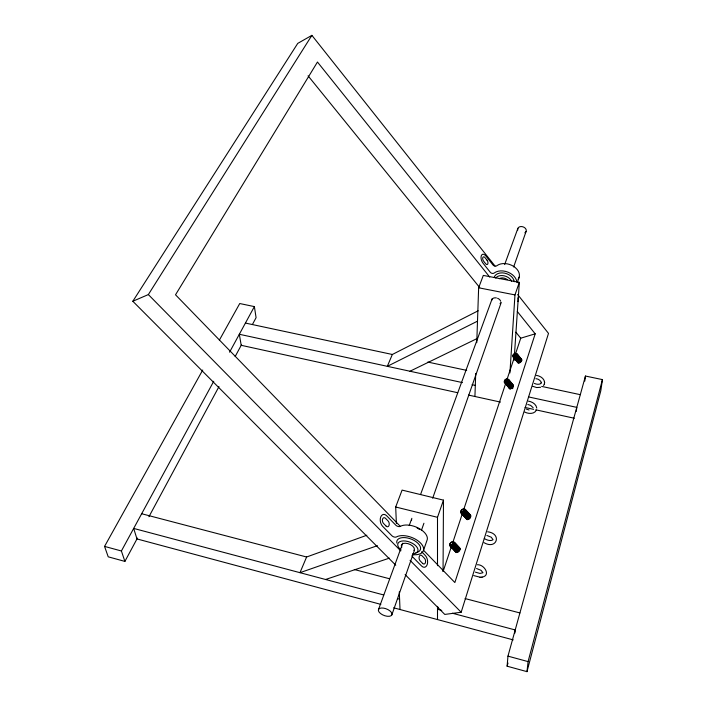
<?xml version="1.0" encoding="UTF-8"?>
<svg xmlns="http://www.w3.org/2000/svg" width="707" height="707" viewBox="0 0 707 707"><rect width="100%" height="100%" fill="white"/><g stroke="black" fill="none" stroke-linecap="round" stroke-linejoin="round"><path stroke-width="1.06" d="M437.5 619.571L437.5 606.376M437.5 565.697L437.5 517.321L443.483 500.141L402.089 490.101L395.69 507.007L396.388 523.542M443.05 571.362L443.483 500.141M474.927 396.494L475.714 373.429M476.765 342.683L478.639 287.784L483.314 275.412L519.336 282.358L514.502 353.924M509.924 372.942L514.97 294.899L519.336 282.358M514.06 360.526L514.281 357.229M507.113 666.197L507.962 656.14L585.458 376.044L602.444 379.606L600.791 390.794L526.989 671.65L507.113 666.197L507.997 663.007M514.935 633.021L515.209 629.955L452.4 613.243M526.989 671.65L528.085 661.611L602.444 379.606M543.568 385.501L544.461 383.654M544.602 382.575C544.443 378.457 540.13 375.93 536.436 375.382M541.182 382.955C542.039 382.602 539.397 378.766 535.879 378.669M544.425 383.981L544.637 382.257M576.276 411.412L576.797 407.373L528.889 396.998M584.786 381.126L585.458 376.044M405.111 574.597L444.783 614.427L461.167 612.244L548.499 333.386L517.63 294.51M517.285 311.469L535.199 333.828L454.857 582.541L423.396 550.126M438.181 607.207L437.5 609.275L441.76 610.406M443.121 571.433L451.481 546.334M452.931 542.136A1.927 1.14 -44.4 0 0 450.182 543.285A1.927 1.14 -44.4 0 0 451.393 544.85A1.927 1.14 -44.4 0 0 452.931 542.136L462.263 513.909M463.659 509.72L505.77 383.167M507.166 378.979L514.475 357.017M515.518 353.88L520.741 338.193L535.199 333.828M391.828 614.922A7.194 3.491 21.3 0 0 383.238 608.073A7.194 3.491 21.3 0 0 380.499 613.499A7.194 3.491 21.3 0 0 391.828 614.922L414.443 550.329M421.372 530.533L423.926 523.242M432.675 498.241L501.254 302.366M513.653 266.946L526.061 231.525M423.511 550.329L427.231 539.688A15.598 8.369 20.9 0 0 418.226 527.996A15.598 8.369 20.9 0 0 400.63 526.22L400.348 526.37A2.934 1.582 21.3 0 1 395.876 525.248L386.649 515.757A6.699 4.286 78.6 0 0 380.702 517.003A6.699 4.286 78.6 0 0 382.62 526.291L391.934 535.782A2.952 1.573 21.4 0 0 396.441 536.931L396.724 536.781A15.704 8.316 20.9 0 1 420.541 542.994A15.704 8.316 20.9 0 1 414.329 554.765L413.887 554.748A2.916 1.529 20.7 0 0 412.649 556.904L421.637 566.06A6.584 4.065 79.9 0 0 427.205 564.601A6.584 4.065 79.9 0 0 425.305 555.508L421.593 551.69M517.259 282.632L519.194 277.117M378.537 609.434L402.778 543.153M409.212 525.548L411.863 518.302M420.577 494.476L492.152 298.743M504.648 264.568L517.904 228.326M366.853 535.234L306.608 557.001L299.971 572.679L377.414 545.663M478.162 310.797L392.341 354.481L387.321 366.332L477.499 321.164M450.757 543.188A1.935 1.29 -38.1 0 0 450.271 543.983A1.944 0.99 -49.9 0 0 451.119 545.132A1.944 0.99 -49.9 0 0 453.001 543.153L454.035 543.312L453.761 543.93A2.899 1.555 -48.2 0 1 450.863 546.246A2.899 1.555 -48.2 0 1 449.793 544.399A2.899 1.856 -40.3 0 1 450.5 543.206M461.256 511.099A1.9 0.946 -48.9 0 0 462.104 512.16A1.9 0.946 -48.9 0 0 463.951 510.224L464.959 510.357L464.693 510.958A2.837 1.494 -47.1 0 1 461.857 513.247A2.837 1.494 -47.1 0 1 460.778 511.532A2.828 1.785 -39 0 1 463.88 509.005A2.828 1.785 -39 0 1 465.489 510.931A2.837 1.494 -47.1 0 1 462.661 513.759A2.837 1.494 -47.1 0 1 461.309 512.107M505.152 380.26A1.741 1.025 -32.5 0 0 504.745 380.914A1.732 0.795 -45.5 0 0 505.602 381.639A1.732 0.795 -45.5 0 0 507.29 379.862L508.227 379.951L507.997 380.454A2.589 1.246 -43.5 0 1 505.381 382.62A2.589 1.246 -43.5 0 1 504.285 381.391A2.598 1.485 -34.8 0 1 505.92 379.553M514.396 354.119A1.706 0.99 -31.9 0 0 513.3 355.294A1.706 0.76 -45 0 0 514.157 355.957A1.706 0.76 -45 0 0 515.818 354.207L516.737 354.287L516.517 354.781A2.545 1.202 -43 0 1 513.945 356.911A2.545 1.202 -43 0 1 512.849 355.771A2.554 1.423 -34.2 0 1 513.441 354.817M202.723 370.026L104.556 546.405L108.215 556.824L124.892 561.402L137.432 538.098M148.93 516.729L218.976 386.614M235.175 356.514L241.449 344.857M252.426 324.469L256.084 317.673L254.379 306.599L239.744 303.533L219.356 340.155M124.892 561.402L121.401 550.983L213.744 381.276M229.581 352.183L254.379 306.599M541.332 382.664C540.714 384.696 537.002 384.714 534.395 383.406M536.401 410.122C534.306 414.346 528.359 413.957 524.771 412.075M395.77 565.22L132.828 301.262L148.355 294.572L311.884 35.35L495.006 266.009M132.828 301.262L297.744 43.392L311.884 35.35M513.848 356.549A1.706 0.76 -45 0 0 515.129 356.222A1.706 0.76 -45 0 0 516.278 354.773L516.737 354.287M505.293 382.213A1.732 0.795 -45.5 0 0 506.592 381.904A1.732 0.795 -45.5 0 0 507.767 380.428L508.227 379.951M462.634 512.734A1.9 0.946 -48.9 0 0 464.481 510.799L464.959 510.357M451.543 542.569A1.935 1.29 -38.1 0 1 453.549 543.727L454.035 543.312M409.98 371.237L476.898 338.644M540.599 387.295L536.648 387.551L532.813 386.331M325.573 579.493L389.371 558.15M481.856 577.151C491.453 575.781 484.171 564.151 477.358 564.752M473.778 575.595L480.186 577.239M479.973 577.248L482.156 577.133M516.278 354.773L515.818 354.207L516.278 354.773A1.706 0.99 -31.9 0 0 515.191 353.827M507.767 380.428L507.29 379.862L507.767 380.428A1.741 1.025 -32.5 0 0 507.37 379.465M478.639 287.784L514.97 294.899M245.417 323.064L392.341 354.481M427.788 362.064L466.682 370.38M541.686 386.411L580.306 394.674M462.458 382.602L239.32 334.27L241.211 345.308L457.694 392.721M472.09 384.696L475.307 385.386M468.467 395.08L500.485 402.089M525.062 407.471L533.626 409.344M535.765 409.813L574.296 418.252M528.394 401.134C532.097 401.717 536.18 404.059 536.763 408.089M527.829 404.475L530.63 405.367L533.14 407.683M529.075 409.972L526.379 409.106M395.69 507.007L437.5 517.321M487.653 531.797C502.226 533.555 496.844 550.152 484.056 542.684M486.876 535.455L491.285 537.24L493.053 539.724C491.294 541.288 487.088 540.44 484.286 538.504M141.665 513.742L306.608 557.001M354.322 569.515L389.407 578.724M465.073 598.564L519.91 612.951M476.562 568.508L481.06 570.328L482.961 572.741L479.965 573.439L475.387 572.149M383.724 594.967L133.676 528.421L136.981 538.937L380.852 604.37M397.475 598.626L399.588 599.183M393.631 607.799L513.22 639.888M104.556 546.405L121.401 550.983M507.962 656.14L528.085 661.611M464.481 510.799L463.951 510.224L464.481 510.799A1.9 1.237 -36.7 0 0 463.368 509.455M453.549 543.727L453.001 543.153M148.355 294.572L400.772 550.912M410.06 560.351L461.167 612.244M400.374 526.415L175.522 294.792L317.461 62.03L489.721 277.064M308.075 75.835L479.735 287.608M515.871 332.184L520.741 338.193M399.278 591.874L400.021 609.514M459.842 548.65A2.554 1.529 -44.5 0 1 458.454 551.416A2.554 1.529 -44.5 0 1 455.874 551.699M459.356 548.022A2.554 1.529 -44.5 0 1 459.665 548.279M470.473 516.702A2.501 1.467 -43.3 0 1 468.281 519.406A2.501 1.467 -43.3 0 1 466.32 518.47M511.329 384.14A2.589 1.494 -34.8 0 1 512.928 385.58A2.289 1.22 -39.3 0 1 511.4 388.435A2.289 1.22 -39.3 0 1 509.332 387.595M520.697 359.403A2.254 1.175 -38.7 0 1 521.43 360.844A2.254 1.175 -38.7 0 1 519.035 362.718A2.254 1.175 -38.7 0 1 517.886 361.604M401.815 547.289A6.884 3.632 20.9 0 1 407.859 543.603A6.884 3.632 20.9 0 1 413.913 550.497M417.121 528.023A10.543 5.674 20.9 0 1 419.41 529.41M401.055 549.958A10.649 5.621 20.9 0 1 401.231 541.173A10.649 5.621 20.9 0 1 416.282 546.317A10.649 5.621 20.9 0 1 412.526 553.881M396.839 543.047A12.532 6.637 20.9 0 1 405.049 537.62A12.532 6.637 20.9 0 1 419.269 544.805A12.532 6.637 20.9 0 1 415.884 552.671M499.301 278.744A5.736 4.03 18.9 0 1 507.193 279.601M495.748 278.081A8.882 6.239 18.9 0 1 504.038 275.792A8.882 6.239 18.9 0 1 511.718 281.368M494.096 277.595A10.455 7.362 18.9 0 1 504.683 273.149A10.455 7.362 18.9 0 1 514.245 281.748M517.939 297.903A5.409 2.881 71.7 0 1 517.904 301.58M518.116 279.283A13.026 9.235 18.8 0 0 513.742 266.459A13.026 9.235 18.8 0 0 497.101 265.549L496.844 265.744A2.448 1.741 19.5 0 1 493.035 265.019L485.789 255.89A5.523 2.996 70.5 0 0 481.317 255.669A5.523 2.996 70.5 0 0 483.005 263.163L490.304 272.301A2.457 1.741 19.6 0 0 494.14 273.043L494.396 272.858A13.097 9.226 18.9 0 1 508.121 272.23A13.097 9.226 18.9 0 1 516.835 282.031M464.888 510.357A1.891 1.237 -36.7 0 1 465.012 511.373A1.9 0.946 -48.9 0 1 463.165 513.309M467.088 516.313A1.891 0.954 -48.9 0 0 468.184 514.802A1.891 1.237 -36.7 0 0 468.264 514.422M466.708 516.57A1.891 0.954 -48.9 0 1 465.736 516.746M465.533 516.605A1.891 0.954 -48.9 0 1 465.418 516.357M464.897 516.658A2.828 1.502 -47.1 0 0 466.647 517.665A2.828 1.502 -47.1 0 0 469.192 514.943A2.828 1.785 -39 0 0 468.158 512.999M466.063 517.171A1.891 0.954 -48.9 0 0 467.424 517.029A1.891 0.954 -48.9 0 0 468.714 515.376A1.891 1.237 -36.7 0 0 468.785 514.988M469.174 513.724A2.828 1.785 -39 0 1 469.722 515.509A2.828 1.502 -47.1 0 1 466.894 518.328A2.828 1.502 -47.1 0 1 465.542 516.667M468.096 513.574A2.828 1.785 -39 0 1 468.688 513.574M469.271 515.217A1.891 1.237 -36.7 0 1 469.245 515.942A1.891 0.954 -48.9 0 1 467.769 517.71M467.398 517.878A1.891 0.954 -48.9 0 1 466.788 517.886M461.441 510.71A1.9 1.237 -36.7 0 1 462.935 509.544M464.49 515.527A2.828 1.502 -47.1 0 0 465.833 517.188A2.828 1.502 -47.1 0 0 468.67 514.369A2.828 1.785 -39 0 0 467.627 512.434M465.816 516.163A1.891 0.954 -48.9 0 0 467.663 514.228A1.891 1.237 -36.7 0 0 467.689 513.503M466.479 518.364A2.828 1.511 -47.1 0 0 468.228 519.371A2.828 1.511 -47.1 0 0 470.774 516.649A2.819 1.794 -39 0 0 469.148 514.714M467.928 518.443A1.891 0.954 -49 0 0 469.766 516.517A1.891 1.237 -36.7 0 0 469.802 515.783M465.462 510.719A2.828 1.785 -39 0 1 467.08 512.655A2.828 1.502 -47.1 0 1 464.526 515.385A2.828 1.502 -47.1 0 1 462.776 514.378M465.993 511.294A2.828 1.785 -39 0 1 467.61 513.229A2.828 1.502 -47.1 0 1 464.782 516.048A2.828 1.502 -47.1 0 1 463.43 514.387A1.891 0.954 -48.9 0 0 465.33 513.706M462.254 513.803A2.828 1.502 -47.1 0 0 463.995 514.811A2.828 1.502 -47.1 0 0 466.549 512.08A2.828 1.785 -39 0 0 465.515 510.145M465.374 512.345A1.9 0.954 -48.9 0 1 463.085 513.892M464.146 515.041A1.891 0.954 -48.9 0 0 465.498 514.608A1.891 0.954 -48.9 0 0 466.602 513.088A1.891 1.237 -36.7 0 0 466.638 512.363M467.106 511.859A2.828 1.785 -39 0 1 468.14 513.795A2.828 1.502 -47.1 0 1 465.312 516.623A2.828 1.502 -47.1 0 1 463.96 514.961M467.009 512.646A1.891 1.237 -36.7 0 1 467.133 513.662A1.891 0.954 -48.9 0 1 466.956 514.06M466.7 514.466A1.891 0.954 -48.9 0 1 466.39 514.846M466.028 515.173A1.891 0.954 -48.9 0 1 465.286 515.597M465.648 513.326A1.891 0.954 -48.9 0 0 466.072 512.513A1.891 1.237 -36.7 0 0 466.143 512.133M465.577 511.214A1.891 1.237 -36.7 0 1 465.542 511.939M464.994 509.57A2.828 1.785 -39 0 1 466.019 511.506A2.828 1.494 -47.1 0 1 463.191 514.334A2.828 1.494 -47.1 0 1 461.839 512.681M470.296 517.082A1.891 0.954 -49 0 1 470.12 517.489M465.948 517.798A2.828 1.502 -47.1 0 0 467.698 518.805A2.828 1.502 -47.1 0 0 470.252 516.083A2.819 1.794 -39 0 0 469.209 514.139M513.909 354.366A2.554 1.423 -34.2 0 1 516.41 353.473A2.554 1.423 -34.2 0 1 517.197 354.852A2.545 1.202 -43 0 1 514.908 357.282A2.545 1.202 -43 0 1 513.22 356.77M516.737 354.764A1.706 0.99 -31.9 0 1 516.737 355.329A1.706 0.76 -45 0 1 515.765 356.646A1.706 0.76 -45 0 1 514.502 357.185M516.34 354.419A1.706 0.99 -31.9 0 1 516.587 354.56M516.95 360.296A1.706 0.769 -45 0 0 518.178 360.252A1.706 0.769 -45 0 0 519.495 358.688A1.706 0.99 -31.8 0 0 519.336 357.91M516.517 360.243A2.545 1.211 -42.9 0 0 517.869 361.312A2.545 1.211 -42.9 0 0 520.414 358.767A2.545 1.432 -34.2 0 0 519.371 357.371M519.804 359.58A1.706 0.769 -45 0 1 518.638 360.809M518.293 360.994A1.706 0.769 -45 0 1 517.4 360.853M519.283 357.989A2.545 1.432 -34.2 0 1 520.873 359.333A2.545 1.211 -42.9 0 1 518.328 361.869A2.545 1.211 -42.9 0 1 516.976 360.8A2.545 1.432 -34.2 0 1 517.206 360.314M520.467 359.501A1.706 0.99 -31.8 0 1 520.414 359.81A1.697 0.769 -45 0 1 519.442 361.118A1.697 0.769 -45 0 1 518.178 361.657M519.035 358.131A1.706 0.769 -45 0 1 518.063 359.448A1.706 0.769 -45 0 1 516.799 359.978M516.057 359.686A2.545 1.211 -43 0 0 517.409 360.747A2.545 1.211 -43 0 0 519.954 358.21A2.545 1.432 -34.2 0 0 519.38 356.885M517.895 361.913A2.536 1.211 -42.9 0 0 519.247 362.983A2.536 1.211 -42.9 0 0 521.784 360.446A2.545 1.432 -34.2 0 0 520.741 359.041M515.827 358.643A2.545 1.432 -34.2 0 0 515.606 359.121A2.545 1.202 -43 0 0 516.95 360.19A2.545 1.202 -43 0 0 519.495 357.654A2.545 1.432 -34.2 0 0 518.452 356.257M520.723 360.694A1.697 0.769 -45 0 0 520.865 360.367A1.706 0.99 -31.8 0 0 520.714 359.589M520.502 361.038A1.697 0.769 -45 0 1 518.903 362.205M514.687 358.007A2.545 1.202 -43 0 0 516.03 359.076A2.545 1.202 -43 0 0 518.576 356.531A2.545 1.432 -34.2 0 0 516.994 355.197M515.686 358.785A1.706 0.769 -45 0 0 516.976 358.458A1.706 0.769 -45 0 0 518.116 357.008A1.706 0.99 -31.9 0 0 518.116 356.443M514.228 357.45A2.545 1.202 -43 0 0 515.571 358.511A2.545 1.202 -43 0 0 518.116 355.975A2.554 1.432 -34.2 0 0 517.082 354.578M514.652 357.503A1.706 0.76 -45 0 0 515.88 357.459A1.706 0.76 -45 0 0 517.197 355.895A1.706 0.99 -31.9 0 0 517.197 355.321M518.576 357.008A1.706 0.99 -31.8 0 1 518.576 357.574A1.706 0.769 -45 0 1 516.605 359.412M517.294 357.132A1.706 0.76 -45 0 0 517.657 356.452A1.706 0.99 -31.9 0 0 517.71 356.151M517.011 357.468A1.706 0.76 -45 0 1 515.111 358.06M517.992 355.692A2.545 1.432 -34.2 0 1 519.035 357.097A2.545 1.202 -43 0 1 516.755 359.518A2.545 1.202 -43 0 1 515.058 359.006M516.623 354.013A2.554 1.432 -34.2 0 1 517.657 355.409A2.545 1.202 -43 0 1 515.376 357.839A2.545 1.202 -43 0 1 513.68 357.335M521.324 360.923A1.697 0.769 -45 0 1 520.962 361.595M517.347 361.798A2.545 1.211 -42.9 0 0 519.044 362.311A2.545 1.211 -42.9 0 0 521.324 359.89A2.545 1.432 -34.2 0 0 519.742 358.546M506.512 379.261A2.598 1.485 -34.8 0 1 508.695 380.516A2.589 1.246 -43.5 0 1 506.106 383.106A2.589 1.246 -43.5 0 1 504.754 381.948M508.236 380.393A1.741 1.025 -32.5 0 1 508.236 380.993A1.732 0.795 -45.5 0 1 506.539 382.77M507.953 386.34A2.589 1.255 -43.5 0 0 509.667 386.932A2.589 1.255 -43.5 0 0 511.992 384.458A2.589 1.494 -34.8 0 0 510.949 382.973M509.058 386.702A1.732 0.795 -45.5 0 0 510.357 386.402A1.732 0.795 -45.5 0 0 511.523 384.926A1.732 1.034 -32.4 0 0 511.532 384.334M510.905 384.705A1.732 0.795 -45.5 0 0 511.055 384.361A1.732 1.034 -32.5 0 0 511.064 383.768M510.684 385.059A1.732 0.795 -45.5 0 1 509.049 386.234M511.417 383.53A2.589 1.494 -34.8 0 1 512.46 385.015A2.589 1.255 -43.5 0 1 509.871 387.595A2.589 1.255 -43.5 0 1 508.519 386.437M512.054 385.174A1.732 1.034 -32.4 0 1 511.992 385.483A1.732 0.795 -45.5 0 1 511.621 386.181M511.329 386.526A1.732 0.795 -45.5 0 1 509.411 387.083M506.23 382.858A1.732 0.795 -45.5 0 1 505.965 382.858M505.478 379.959A1.741 1.025 -32.5 0 1 505.858 379.712M508.315 385.668A1.732 0.795 -45.5 0 0 509.588 385.147A1.732 0.795 -45.5 0 0 510.587 383.804A1.732 1.034 -32.5 0 0 510.64 383.486M507.485 385.775A2.589 1.255 -43.5 0 0 509.19 386.367A2.589 1.255 -43.5 0 0 511.523 383.892A2.589 1.485 -34.8 0 0 510.949 382.496M509.358 388.019A2.581 1.255 -43.5 0 0 511.073 388.611A2.581 1.255 -43.5 0 0 513.397 386.137A2.589 1.494 -34.8 0 0 512.354 384.652M507.343 384.263A2.589 1.485 -34.8 0 0 507.105 384.758A2.589 1.255 -43.5 0 0 508.457 385.916A2.589 1.255 -43.5 0 0 511.046 383.327A2.589 1.485 -34.8 0 0 510.003 381.851M509.994 387.816A1.732 0.795 -45.5 0 0 511.294 387.524A1.732 0.795 -45.5 0 0 512.46 386.049A1.732 1.034 -32.4 0 0 512.31 385.235M506.168 383.636A2.589 1.255 -43.5 0 0 507.52 384.794A2.589 1.255 -43.5 0 0 510.109 382.204A2.589 1.485 -34.8 0 0 509.535 380.808M507.06 384.281A1.732 0.795 -45.5 0 0 508.298 384.272A1.732 0.795 -45.5 0 0 509.65 382.681A1.732 1.034 -32.5 0 0 509.703 382.363M505.699 383.079A2.589 1.246 -43.5 0 0 507.052 384.228A2.589 1.246 -43.5 0 0 509.641 381.639A2.598 1.485 -34.8 0 0 508.598 380.163M506.698 383.424A1.732 0.795 -45.5 0 0 508.704 381.55A1.741 1.025 -32.5 0 0 508.713 380.958M510.118 382.646A1.732 1.034 -32.5 0 1 510.118 383.238M509.173 382.116A1.732 0.795 -45.5 0 1 508.183 383.459A1.732 0.795 -45.5 0 1 506.901 383.989M509.535 381.285A2.589 1.485 -34.8 0 1 510.578 382.77A2.589 1.255 -43.5 0 1 507.988 385.35A2.589 1.255 -43.5 0 1 506.636 384.201M508.13 379.597A2.598 1.485 -34.8 0 1 509.173 381.082A2.589 1.246 -43.5 0 1 506.839 383.556A2.589 1.246 -43.5 0 1 505.134 382.973M512.928 385.58A2.589 1.255 -43.5 0 1 510.339 388.161A2.589 1.255 -43.5 0 1 508.987 386.994M512.937 386.013A1.732 1.034 -32.4 0 1 512.928 386.605A1.732 0.804 -45.5 0 1 512.557 387.303M509.968 383.583A1.732 0.795 -45.5 0 1 508.775 384.838M508.43 385.015A1.732 0.795 -45.5 0 1 507.644 385.023M512.858 388.231A2.581 1.264 -43.5 0 1 512.345 388.673M451.048 542.676A2.899 1.856 -40.3 0 1 453.814 541.889A2.899 1.856 -40.3 0 1 454.574 543.886A2.899 1.555 -48.2 0 1 451.967 546.679A2.899 1.555 -48.2 0 1 450.209 545.557M454.177 543.904A1.935 1.29 -38.1 0 1 454.097 544.302A1.944 0.99 -49.9 0 1 453.655 545.141M454.15 548.977A2.89 1.564 -48.2 0 0 455.494 550.78A2.89 1.564 -48.2 0 0 458.383 547.898A2.89 1.865 -40.3 0 0 457.349 545.831M457.721 548.738A1.935 0.999 -50 0 0 457.906 548.314A1.935 1.29 -38.1 0 0 457.783 547.245M457.464 549.153A1.935 0.999 -50 0 1 456.024 550.285M454.866 549.71A1.935 0.999 -50 0 0 456.227 549.304A1.935 0.999 -50 0 0 457.358 547.748A1.935 1.29 -38.1 0 0 457.402 546.979M457.897 546.405A2.89 1.865 -40.3 0 1 458.931 548.473A2.89 1.564 -48.2 0 1 456.616 551.124A2.89 1.564 -48.2 0 1 454.592 550.638M458.481 548.119A1.935 1.29 -38.1 0 1 458.525 548.491M458.445 548.888A1.935 0.999 -50 0 1 456.563 550.859M453.328 545.53A1.944 0.99 -49.9 0 1 452.966 545.866M452.577 546.122A1.944 0.99 -49.9 0 1 451.393 546.113M456.377 548.013A1.935 0.99 -49.9 0 0 456.819 547.174A1.935 1.29 -38.1 0 0 456.899 546.767M456.05 548.402A1.935 0.99 -49.9 0 1 454.115 548.977A2.899 1.564 -48.2 0 1 452.392 547.845M453.479 548.994A2.89 1.564 -48.2 0 0 455.237 550.117A2.89 1.564 -48.2 0 0 457.844 547.324A2.89 1.865 -40.3 0 0 456.218 545.247M455.653 551.266A2.89 1.573 -48.2 0 0 457.411 552.397A2.89 1.573 -48.2 0 0 460.01 549.613A2.89 1.865 -40.3 0 0 458.383 547.536M456.492 551.425A1.935 0.999 -50 0 0 457.862 551.018A1.935 0.999 -50 0 0 458.993 549.463A1.935 1.29 -38.1 0 0 459.064 549.056M451.976 546.688A2.899 1.564 -48.2 0 0 453.32 548.491A2.899 1.564 -48.2 0 0 456.209 545.61A2.89 1.865 -40.3 0 0 455.184 543.542M451.428 546.122A2.899 1.564 -48.2 0 0 452.772 547.916A2.899 1.564 -48.2 0 0 455.67 545.035A2.89 1.856 -40.3 0 0 454.044 542.958M454.645 544.876A1.944 0.99 -49.9 0 1 453.505 546.44A1.944 0.99 -49.9 0 1 452.144 546.847M453.841 548.005A1.935 0.99 -49.9 0 0 455.732 546.025A1.935 1.29 -38.1 0 0 455.617 544.956M455.679 544.673A2.89 1.865 -40.3 0 1 457.296 546.75A2.899 1.564 -48.2 0 1 454.689 549.542A2.899 1.564 -48.2 0 1 452.931 548.42M455.008 545.875A1.944 0.99 -49.9 0 0 455.184 545.451A1.935 1.29 -38.1 0 0 455.228 544.69M454.742 546.29A1.944 0.99 -49.9 0 1 454.415 546.679M454.053 547.015A1.944 0.99 -49.9 0 1 453.673 547.271M455.723 544.116A2.89 1.865 -40.3 0 1 456.757 546.184A2.899 1.564 -48.2 0 1 454.15 548.968M453.505 542.384A2.899 1.856 -40.3 0 1 455.122 544.461A2.899 1.564 -48.2 0 1 452.507 547.253A2.899 1.564 -48.2 0 1 450.757 546.131M459.603 549.631A1.935 1.299 -38.1 0 1 459.532 550.028A1.935 0.999 -50 0 1 459.356 550.453M456.095 547.015A1.935 0.99 -49.9 0 1 453.779 548.57M455.131 551.213A2.89 1.573 -48.2 0 0 457.155 551.699A2.89 1.573 -48.2 0 0 459.47 549.039A2.89 1.865 -40.3 0 0 458.436 546.979M453.373 544.151A1.944 0.99 -49.9 0 1 451.048 545.707M517.789 230.014A4.383 3.235 18.3 0 1 520.37 226.62A4.383 3.235 18.3 0 1 525.619 228.679A4.383 3.235 18.3 0 1 524.85 232.789M411.536 520.29A5.426 2.961 20.8 0 1 411.686 519.521M500.556 302.914A4.64 3.199 19.1 0 1 500.061 303.612M491.745 300.316A4.64 3.199 19.1 0 1 496.411 297.93M497.569 298.274A4.64 3.199 19.1 0 1 500.644 301.226M386.128 526.105L383.565 523.498A3.27 2.094 78.6 0 1 382.637 518.956A3.27 2.094 78.6 0 1 385.536 518.346L388.081 520.962A3.27 2.086 78.7 0 1 389.009 525.487A3.27 2.086 78.7 0 1 386.128 526.105M422.662 563.435L420.214 560.934A3.217 1.997 79.8 0 1 419.286 556.48A3.217 1.997 79.8 0 1 422.026 555.773L424.456 558.274A3.217 1.988 79.9 0 1 425.384 562.719A3.217 1.988 79.9 0 1 422.662 563.435M487.008 260.167L485.011 257.657A2.695 1.467 70.5 0 0 482.828 257.551A2.695 1.467 70.5 0 0 483.65 261.21L485.656 263.72A2.695 1.458 70.5 0 0 487.83 263.826A2.695 1.458 70.5 0 0 487.008 260.167M462.378 511.877A1.882 1.087 -43.2 0 0 463.872 509.261A1.882 1.087 -43.2 0 0 461.167 510.427A1.882 1.087 -43.2 0 0 462.378 511.877M514.051 355.807A1.697 0.875 -38.7 0 0 515.836 353.668A1.697 0.875 -38.7 0 0 513.45 354.366A1.697 0.875 -38.7 0 0 514.051 355.807M505.487 381.488A1.723 0.91 -39.3 0 0 507.308 379.297A1.723 0.91 -39.3 0 0 504.895 379.968A1.723 0.91 -39.3 0 0 505.487 381.488"/></g></svg>
